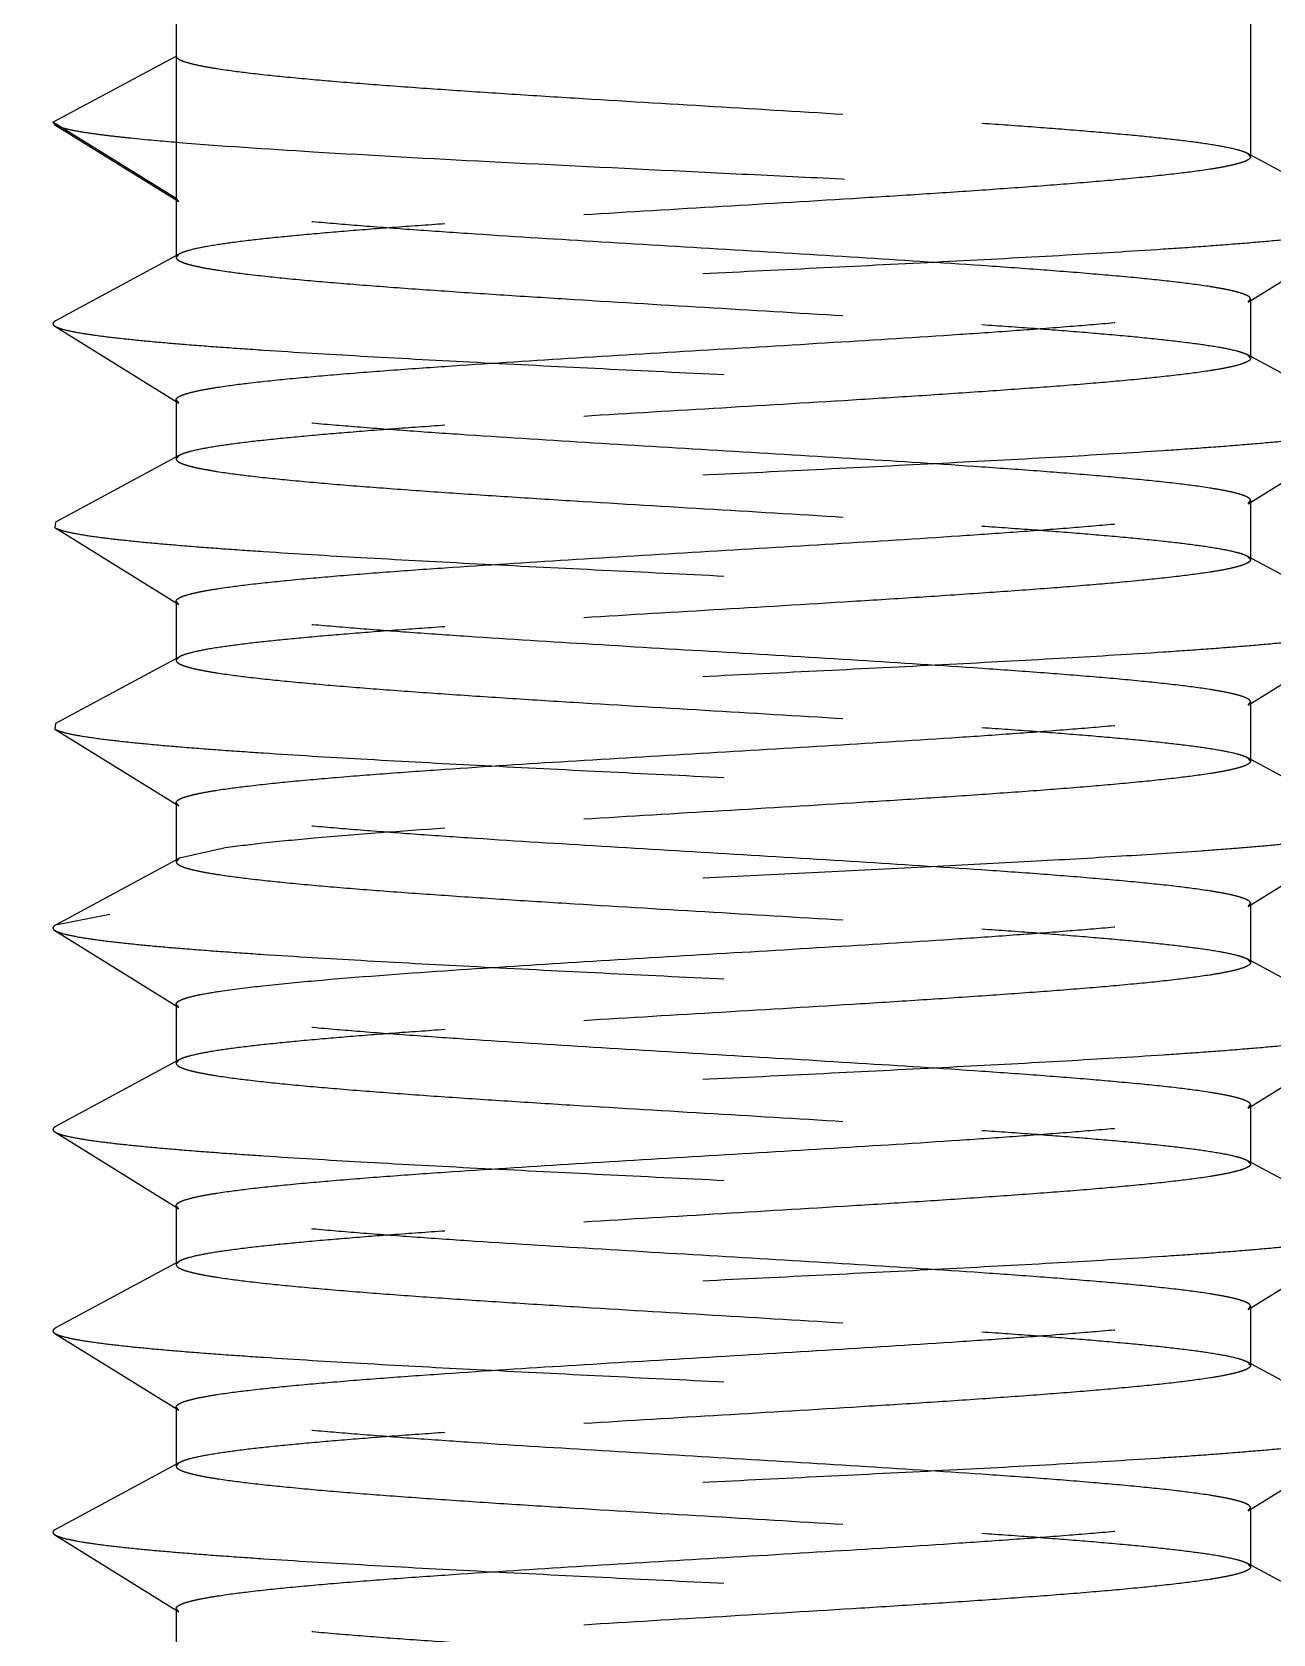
# Model space of a CAD drawing. Header units: inches. Extents: x 504 to 965, y -420 to -94.
# Drawn here: x 868.584 to 870.432, y -336.648 to -334.263 of the extents above; entities that cross this region are included whole.
import ezdxf

# ---------------------------------------------------------------- set-up
doc = ezdxf.new("R2010")
doc.units = ezdxf.units.IN
doc.header["$LTSCALE"] = 10
doc.header["$MEASUREMENT"] = 0
doc.linetypes.add('CENTER', pattern=[0.6, 0.375, -0.075, 0.075, -0.075])
doc.linetypes.add('HIDDEN', pattern=[0.2, 0.1, -0.1])
doc.layers.get('0').update_dxf_attribs({"linetype": 'CONTINUOUS'})
doc.layers.add('DEFAULT_2', color=8, linetype='HIDDEN')

msp = doc.modelspace()

# ---------------------------------------------------------------- linework, layer by layer
at = {"linetype": 'CENTER'}
msp.add_arc((736.7034, -1690.9897), 1356.7628, 83.2637115, 96.7362885, dxfattribs=at)
at = {"layer": 'DEFAULT_2', "color": 8, "linetype": 'HIDDEN'}
for p, q in [((868.7983, -334.2269), (868.7983, -334.5983)), ((870.3983, -334.2269), (870.3983, -334.4483)), ((868.6148, -334.3969), (868.7983, -334.2983)), ((868.7983, -334.5105), (868.6148, -334.3969)), ((868.6148, -334.3969), (868.6178, -334.4007)), ((868.6178, -334.4007), (868.802, -334.5151)), ((870.5778, -334.5426), (870.3934, -334.443)), ((870.3934, -334.443), (870.3983, -334.4483)), ((868.802, -334.5151), (868.7983, -334.5105)), ((870.3946, -334.6651), (870.5788, -334.5507)), ((868.8032, -334.593), (868.6187, -334.6926)), ((868.8032, -334.593), (868.7983, -334.5983)), ((870.3946, -334.6651), (870.3983, -334.6605)), ((870.3983, -334.6605), (870.3983, -334.7483)), ((868.6178, -334.7007), (868.802, -334.8151)), ((870.5778, -334.8426), (870.3934, -334.743)), ((870.3934, -334.743), (870.3983, -334.7483)), ((868.802, -334.8151), (868.7983, -334.8105)), ((868.7983, -334.8105), (868.7983, -334.8983)), ((870.3946, -334.9651), (870.5788, -334.8507)), ((868.8032, -334.893), (868.6187, -334.9926)), ((868.8032, -334.893), (868.7983, -334.8983)), ((870.3946, -334.9651), (870.3983, -334.9605)), ((870.3983, -334.9605), (870.3983, -335.0483)), ((868.6187, -334.9926), (868.6178, -335.0007)), ((868.6178, -335.0007), (868.802, -335.1151)), ((870.5778, -335.1426), (870.3934, -335.043)), ((870.3934, -335.043), (870.3983, -335.0483)), ((868.802, -335.1151), (868.7983, -335.1105)), ((868.7983, -335.1105), (868.7983, -335.1983)), ((870.3946, -335.2651), (870.5788, -335.1507)), ((868.8032, -335.193), (868.6187, -335.2926)), ((868.8032, -335.193), (868.7983, -335.1983)), ((870.3946, -335.2651), (870.3983, -335.2605)), ((870.3983, -335.2605), (870.3983, -335.3483)), ((868.6187, -335.2926), (868.6178, -335.3007)), ((868.6178, -335.3007), (868.802, -335.4151)), ((870.5778, -335.4426), (870.3934, -335.343)), ((870.3934, -335.343), (870.3983, -335.3483)), ((868.802, -335.4151), (868.7983, -335.4105)), ((868.7983, -335.4105), (868.7983, -335.4983)), ((870.3946, -335.5651), (870.5788, -335.4507)), ((868.8032, -335.493), (868.6187, -335.5926)), ((868.8032, -335.493), (868.7983, -335.4983)), ((868.8674, -335.4783), (868.8032, -335.493)), ((870.3946, -335.5651), (870.3983, -335.5605)), ((870.3983, -335.5605), (870.3983, -335.6483)), ((868.6997, -335.577), (868.6187, -335.5926)), ((868.6178, -335.6007), (868.802, -335.7151)), ((870.5778, -335.7426), (870.3934, -335.643)), ((870.3934, -335.643), (870.3983, -335.6483)), ((868.802, -335.7151), (868.7983, -335.7105)), ((868.7983, -335.7105), (868.7983, -335.7983)), ((870.3946, -335.8651), (870.5788, -335.7507)), ((868.8032, -335.793), (868.6187, -335.8926)), ((868.8032, -335.793), (868.7983, -335.7983)), ((870.3946, -335.8651), (870.3983, -335.8605)), ((870.3983, -335.8605), (870.3983, -335.9483)), ((868.6178, -335.9007), (868.802, -336.0151)), ((870.5778, -336.0426), (870.3934, -335.943)), ((870.3934, -335.943), (870.3983, -335.9483)), ((868.802, -336.0151), (868.7983, -336.0105)), ((868.7983, -336.0105), (868.7983, -336.0983)), ((870.3946, -336.1651), (870.5788, -336.0507)), ((868.8032, -336.093), (868.6187, -336.1926)), ((868.8032, -336.093), (868.7983, -336.0983)), ((870.3946, -336.1651), (870.3983, -336.1605)), ((870.3983, -336.1605), (870.3983, -336.2483)), ((868.6178, -336.2007), (868.802, -336.3151)), ((870.5778, -336.3426), (870.3934, -336.243)), ((870.3934, -336.243), (870.3983, -336.2483)), ((868.802, -336.3151), (868.7983, -336.3105)), ((868.7983, -336.3105), (868.7983, -336.3983)), ((870.3946, -336.4651), (870.5788, -336.3507)), ((868.8032, -336.393), (868.6187, -336.4926)), ((868.8032, -336.393), (868.7983, -336.3983)), ((870.3946, -336.4651), (870.3983, -336.4605)), ((870.3983, -336.4605), (870.3983, -336.5483)), ((868.6178, -336.5007), (868.802, -336.6151)), ((870.5778, -336.6426), (870.3934, -336.543)), ((870.3934, -336.543), (870.3983, -336.5483)), ((868.7983, -336.6105), (868.7983, -336.6983)), ((868.802, -336.6151), (868.7983, -336.6105))]:
    msp.add_line(p, q, dxfattribs=at)
for points, knots in [([(868.7983, -334.2983), (868.7983, -334.2995), (868.7997, -334.3014), (868.8023, -334.3031), (868.8068, -334.3054), (868.8147, -334.3081), (868.8266, -334.3111), (868.8418, -334.3142), (868.8684, -334.3186), (868.9094, -334.324), (868.9672, -334.3301), (869.0358, -334.3362), (869.114, -334.3423), (869.2006, -334.3485), (869.2939, -334.3547), (869.4272, -334.3631), (869.5983, -334.3733), (869.8007, -334.3854), (869.934, -334.3939), (869.9983, -334.3983)], [0, 0, 0, 0, 0.002951, 0.005145, 0.007941, 0.015462, 0.025645, 0.038495, 0.053985, 0.092669, 0.1411, 0.19848, 0.263849, 0.336102, 0.414008, 0.496243, 0.668052, 0.839852, 1, 1, 1, 1]), ([(869.9983, -334.3983), (870.0244, -334.4001), (870.0743, -334.4036), (870.1456, -334.4092), (870.2095, -334.4147), (870.265, -334.4202), (870.3113, -334.4256), (870.3479, -334.431), (870.3721, -334.4357), (870.3861, -334.4398), (870.3913, -334.4419), (870.3934, -334.443)], [0, 0, 0, 0, 0.196693, 0.37717, 0.538715, 0.679239, 0.796913, 0.890175, 0.957973, 0.982173, 1, 1, 1, 1]), ([(868.6178, -334.4007), (868.6201, -334.4021), (868.6264, -334.4045), (868.6383, -334.4076), (868.6544, -334.4107), (868.6747, -334.4138), (868.6992, -334.417), (868.7399, -334.4215), (868.7724, -334.4244), (868.7953, -334.4263)], [0, 0, 0, 0, 0.04471, 0.112491, 0.203751, 0.318314, 0.455838, 0.615766, 1, 1, 1, 1]), ([(868.7953, -334.4263), (868.8643, -334.4321), (869.0207, -334.4424), (869.2747, -334.4562), (869.5095, -334.4676), (869.706, -334.4772), (869.8518, -334.4843), (869.9918, -334.4915), (870.1227, -334.4987), (870.2415, -334.5058), (870.3454, -334.5129), (870.4215, -334.5191), (870.4732, -334.5242), (870.5046, -334.5278), (870.5306, -334.5313), (870.5514, -334.5348), (870.5666, -334.5383), (870.5748, -334.541), (870.5778, -334.5426)], [0, 0, 0, 0, 0.116215, 0.263038, 0.427014, 0.510758, 0.5931, 0.672139, 0.746052, 0.813137, 0.871851, 0.920849, 0.941346, 0.959022, 0.973777, 0.985542, 0.994277, 1, 1, 1, 1]), ([(870.3983, -334.4483), (870.3983, -334.4495), (870.3969, -334.4514), (870.3943, -334.4531), (870.3898, -334.4554), (870.382, -334.4581), (870.3701, -334.4611), (870.3549, -334.4642), (870.3283, -334.4686), (870.2873, -334.4739), (870.2295, -334.48), (870.1609, -334.4862), (870.0826, -334.4923), (869.9961, -334.4985), (869.9028, -334.5047), (869.7694, -334.5131), (869.5984, -334.5233), (869.3959, -334.5354), (869.2626, -334.5439), (869.1983, -334.5483)], [0, 0, 0, 0, 0.002946, 0.005136, 0.007926, 0.015442, 0.025615, 0.038456, 0.053942, 0.09261, 0.141033, 0.198411, 0.263781, 0.33604, 0.413953, 0.496193, 0.668011, 0.839832, 1, 1, 1, 1]), ([(869.9983, -334.6105), (869.9371, -334.6063), (869.8102, -334.5981), (869.6171, -334.5866), (869.4229, -334.575), (869.2659, -334.5652), (869.1487, -334.5571), (869.0704, -334.5512), (869.0003, -334.5453), (868.9395, -334.5395), (868.889, -334.5336), (868.8537, -334.5286), (868.8312, -334.5243), (868.8187, -334.5214), (868.8092, -334.5185), (868.804, -334.5163), (868.802, -334.5151)], [0, 0, 0, 0, 0.153215, 0.317568, 0.482925, 0.639047, 0.710595, 0.776296, 0.835139, 0.886221, 0.928765, 0.962148, 0.975256, 0.985931, 0.994162, 1, 1, 1, 1]), ([(870.5788, -334.5507), (870.5774, -334.5516), (870.5736, -334.5532), (870.5633, -334.5565), (870.5451, -334.5602), (870.5172, -334.5645), (870.4814, -334.5688), (870.438, -334.5732), (870.3874, -334.5776), (870.33, -334.582), (870.2413, -334.5881), (870.1175, -334.5956), (869.9567, -334.6042), (869.7835, -334.6129), (869.604, -334.6217), (869.4243, -334.6304), (869.2505, -334.6391), (869.0888, -334.6478), (868.964, -334.6553), (868.8744, -334.6614), (868.8161, -334.6658), (868.7646, -334.6701), (868.7202, -334.6745), (868.6835, -334.6788), (868.6546, -334.6831), (868.6355, -334.6869), (868.6245, -334.6901), (868.6204, -334.6918), (868.6188, -334.6926)], [0, 0, 0, 0, 0.002611, 0.006215, 0.016495, 0.030864, 0.049236, 0.071467, 0.097374, 0.12674, 0.159315, 0.232952, 0.315766, 0.404918, 0.497344, 0.589872, 0.679323, 0.762625, 0.836921, 0.869882, 0.899668, 0.926026, 0.948731, 0.9676, 0.982482, 0.993281, 0.997144, 1, 1, 1, 1]), ([(869.1983, -334.5483), (869.1722, -334.5501), (869.1223, -334.5536), (869.051, -334.5592), (868.9871, -334.5647), (868.9317, -334.5702), (868.8853, -334.5756), (868.8487, -334.581), (868.8245, -334.5857), (868.8105, -334.5898), (868.8053, -334.5919), (868.8032, -334.593)], [0, 0, 0, 0, 0.196709, 0.377163, 0.538697, 0.679227, 0.796903, 0.890174, 0.957969, 0.982175, 1, 1, 1, 1]), ([(868.7983, -334.5983), (868.7983, -334.5995), (868.7997, -334.6014), (868.8023, -334.6031), (868.8068, -334.6054), (868.8147, -334.6081), (868.8266, -334.6111), (868.8418, -334.6142), (868.8684, -334.6186), (868.9094, -334.624), (868.9672, -334.6301), (869.0358, -334.6362), (869.1141, -334.6423), (869.2006, -334.6485), (869.2939, -334.6547), (869.4272, -334.6631), (869.5983, -334.6733), (869.8007, -334.6854), (869.934, -334.6939), (869.9983, -334.6983)], [0, 0, 0, 0, 0.002951, 0.005147, 0.007944, 0.015466, 0.025647, 0.038499, 0.05399, 0.092674, 0.141104, 0.198485, 0.263857, 0.336107, 0.414011, 0.496244, 0.668052, 0.839855, 1, 1, 1, 1]), ([(870.3983, -334.6605), (870.3983, -334.6593), (870.3969, -334.6574), (870.3943, -334.6556), (870.3897, -334.6533), (870.3819, -334.6507), (870.37, -334.6476), (870.3548, -334.6446), (870.3282, -334.6401), (870.2872, -334.6348), (870.2294, -334.6287), (870.1608, -334.6226), (870.0825, -334.6164), (870.0273, -334.6125), (869.9983, -334.6105)], [0, 0, 0, 0, 0.008786, 0.015321, 0.023648, 0.046042, 0.076335, 0.114577, 0.160673, 0.27577, 0.419851, 0.590553, 0.785114, 1, 1, 1, 1]), ([(869.1983, -334.7605), (869.2595, -334.7563), (869.3864, -334.7481), (869.5795, -334.7366), (869.7737, -334.725), (869.9308, -334.7152), (870.048, -334.7071), (870.1263, -334.7012), (870.1963, -334.6953), (870.2571, -334.6895), (870.3076, -334.6836), (870.3429, -334.6786), (870.3654, -334.6743), (870.3779, -334.6714), (870.3874, -334.6685), (870.3926, -334.6663), (870.3946, -334.6651)], [0, 0, 0, 0, 0.153219, 0.317585, 0.482945, 0.639064, 0.710611, 0.776315, 0.83516, 0.886237, 0.928778, 0.962155, 0.975262, 0.985932, 0.994163, 1, 1, 1, 1]), ([(868.6188, -334.6926), (868.6177, -334.6932), (868.6161, -334.6942), (868.6147, -334.6962), (868.6148, -334.6977), (868.6157, -334.6993), (868.6169, -334.7001), (868.6178, -334.7007)], [0, 0, 0, 0, 0.316081, 0.524228, 0.615626, 0.718557, 1, 1, 1, 1]), ([(868.6178, -334.7007), (868.6192, -334.7016), (868.623, -334.7032), (868.6333, -334.7065), (868.6515, -334.7102), (868.6794, -334.7145), (868.7152, -334.7188), (868.7586, -334.7232), (868.8092, -334.7276), (868.8666, -334.732), (868.9553, -334.7381), (869.0791, -334.7456), (869.2399, -334.7542), (869.4131, -334.7629), (869.5926, -334.7717), (869.7723, -334.7804), (869.9461, -334.7891), (870.1078, -334.7978), (870.2326, -334.8053), (870.3222, -334.8114), (870.3805, -334.8158), (870.432, -334.8201), (870.4764, -334.8245), (870.5131, -334.8288), (870.542, -334.8331), (870.5611, -334.8369), (870.5721, -334.8401), (870.5762, -334.8418), (870.5778, -334.8426)], [0, 0, 0, 0, 0.002611, 0.006216, 0.016495, 0.030865, 0.049236, 0.071467, 0.097374, 0.12674, 0.159315, 0.232952, 0.315766, 0.404918, 0.497344, 0.589872, 0.679323, 0.762625, 0.836921, 0.869882, 0.899668, 0.926025, 0.948731, 0.9676, 0.982482, 0.99328, 0.997143, 1, 1, 1, 1]), ([(869.9983, -334.6983), (870.0244, -334.7001), (870.0743, -334.7036), (870.1456, -334.7092), (870.2095, -334.7147), (870.265, -334.7202), (870.3113, -334.7256), (870.3479, -334.731), (870.3721, -334.7357), (870.3861, -334.7398), (870.3913, -334.7419), (870.3934, -334.743)], [0, 0, 0, 0, 0.196688, 0.377164, 0.538712, 0.679237, 0.796915, 0.890178, 0.957977, 0.982175, 1, 1, 1, 1]), ([(870.3983, -334.7483), (870.3983, -334.7495), (870.3969, -334.7514), (870.3943, -334.7531), (870.3898, -334.7554), (870.382, -334.7581), (870.3701, -334.7611), (870.3549, -334.7642), (870.3283, -334.7686), (870.2873, -334.7739), (870.2295, -334.78), (870.1609, -334.7862), (870.0826, -334.7923), (869.9961, -334.7985), (869.9028, -334.8047), (869.7694, -334.8131), (869.5983, -334.8233), (869.3959, -334.8354), (869.2626, -334.8439), (869.1983, -334.8483)], [0, 0, 0, 0, 0.002947, 0.005136, 0.007927, 0.015443, 0.025617, 0.038458, 0.053945, 0.092616, 0.141039, 0.198415, 0.263784, 0.336042, 0.413954, 0.496196, 0.668015, 0.839831, 1, 1, 1, 1]), ([(868.7983, -334.8105), (868.7983, -334.8093), (868.7997, -334.8074), (868.8023, -334.8056), (868.8069, -334.8033), (868.8147, -334.8007), (868.8266, -334.7976), (868.8418, -334.7946), (868.8684, -334.7901), (868.9094, -334.7848), (868.9672, -334.7787), (869.0359, -334.7726), (869.1141, -334.7664), (869.1693, -334.7625), (869.1983, -334.7605)], [0, 0, 0, 0, 0.008793, 0.015335, 0.023667, 0.046068, 0.076369, 0.114618, 0.160717, 0.275825, 0.419907, 0.590602, 0.785144, 1, 1, 1, 1]), ([(869.9983, -334.9105), (869.9371, -334.9063), (869.8102, -334.8981), (869.6171, -334.8866), (869.4229, -334.875), (869.2659, -334.8652), (869.1487, -334.8571), (869.0704, -334.8512), (869.0003, -334.8453), (868.9395, -334.8395), (868.889, -334.8336), (868.8537, -334.8286), (868.8312, -334.8243), (868.8187, -334.8214), (868.8092, -334.8185), (868.804, -334.8163), (868.802, -334.8151)], [0, 0, 0, 0, 0.153219, 0.317574, 0.482931, 0.639056, 0.710605, 0.776306, 0.83515, 0.886228, 0.928771, 0.962153, 0.97526, 0.985931, 0.994163, 1, 1, 1, 1]), ([(870.5788, -334.8507), (870.5774, -334.8516), (870.5736, -334.8532), (870.5633, -334.8565), (870.5451, -334.8602), (870.5172, -334.8645), (870.4814, -334.8688), (870.438, -334.8732), (870.3874, -334.8776), (870.33, -334.882), (870.2413, -334.8881), (870.1175, -334.8956), (869.9567, -334.9042), (869.7835, -334.9129), (869.604, -334.9217), (869.4243, -334.9304), (869.2505, -334.9391), (869.0888, -334.9478), (868.964, -334.9553), (868.8744, -334.9614), (868.8161, -334.9658), (868.7646, -334.9701), (868.7202, -334.9745), (868.6835, -334.9788), (868.6546, -334.9831), (868.6355, -334.9869), (868.6245, -334.9901), (868.6204, -334.9918), (868.6187, -334.9926)], [0, 0, 0, 0, 0.002611, 0.006217, 0.016495, 0.030866, 0.049236, 0.071468, 0.097374, 0.126741, 0.159315, 0.232952, 0.315766, 0.404918, 0.497344, 0.589872, 0.679323, 0.762625, 0.836921, 0.869881, 0.899668, 0.926024, 0.948731, 0.967599, 0.982482, 0.993279, 0.997143, 1, 1, 1, 1]), ([(869.1983, -334.8483), (869.1722, -334.8501), (869.1223, -334.8536), (869.051, -334.8592), (868.9871, -334.8647), (868.9316, -334.8702), (868.8853, -334.8756), (868.8487, -334.881), (868.8245, -334.8857), (868.8105, -334.8898), (868.8053, -334.8919), (868.8032, -334.893)], [0, 0, 0, 0, 0.196694, 0.377169, 0.538708, 0.679229, 0.796904, 0.89017, 0.957973, 0.982173, 1, 1, 1, 1]), ([(868.7983, -334.8983), (868.7983, -334.8995), (868.7997, -334.9014), (868.8023, -334.9031), (868.8068, -334.9054), (868.8147, -334.9081), (868.8266, -334.9111), (868.8418, -334.9142), (868.8684, -334.9186), (868.9093, -334.924), (868.9672, -334.9301), (869.0358, -334.9362), (869.114, -334.9423), (869.2006, -334.9485), (869.2939, -334.9547), (869.4272, -334.9631), (869.5983, -334.9733), (869.8007, -334.9854), (869.934, -334.9939), (869.9983, -334.9983)], [0, 0, 0, 0, 0.002951, 0.005144, 0.007939, 0.015463, 0.025642, 0.03849, 0.053982, 0.092659, 0.141089, 0.19847, 0.263839, 0.336093, 0.413997, 0.496228, 0.668038, 0.839847, 1, 1, 1, 1]), ([(870.3983, -334.9605), (870.3983, -334.9593), (870.3969, -334.9574), (870.3943, -334.9556), (870.3898, -334.9533), (870.3819, -334.9507), (870.37, -334.9476), (870.3548, -334.9446), (870.3282, -334.9401), (870.2872, -334.9348), (870.2294, -334.9287), (870.1608, -334.9226), (870.0825, -334.9164), (870.0273, -334.9125), (869.9983, -334.9105)], [0, 0, 0, 0, 0.008781, 0.015312, 0.023635, 0.04602, 0.076306, 0.114544, 0.160637, 0.275732, 0.419816, 0.590523, 0.785097, 1, 1, 1, 1]), ([(869.1983, -335.0605), (869.2595, -335.0563), (869.3864, -335.0481), (869.5795, -335.0366), (869.7737, -335.025), (869.9308, -335.0152), (870.048, -335.0071), (870.1263, -335.0012), (870.1963, -334.9953), (870.2571, -334.9895), (870.3076, -334.9836), (870.3429, -334.9786), (870.3654, -334.9743), (870.3779, -334.9714), (870.3874, -334.9685), (870.3926, -334.9663), (870.3946, -334.9651)], [0, 0, 0, 0, 0.153218, 0.317584, 0.482947, 0.639065, 0.710611, 0.776314, 0.835159, 0.886236, 0.928778, 0.962156, 0.975263, 0.985933, 0.994163, 1, 1, 1, 1]), ([(868.6178, -335.0007), (868.6192, -335.0016), (868.623, -335.0032), (868.6333, -335.0065), (868.6515, -335.0102), (868.6794, -335.0145), (868.7152, -335.0188), (868.7586, -335.0232), (868.8092, -335.0276), (868.8666, -335.032), (868.9553, -335.0381), (869.0791, -335.0456), (869.2399, -335.0542), (869.4131, -335.0629), (869.5926, -335.0717), (869.7723, -335.0804), (869.9461, -335.0891), (870.1078, -335.0978), (870.2326, -335.1053), (870.3222, -335.1114), (870.3805, -335.1158), (870.432, -335.1201), (870.4764, -335.1245), (870.5131, -335.1288), (870.542, -335.1331), (870.5611, -335.1369), (870.5721, -335.1401), (870.5762, -335.1418), (870.5778, -335.1426)], [0, 0, 0, 0, 0.002611, 0.006217, 0.016495, 0.030866, 0.049236, 0.071468, 0.097374, 0.126741, 0.159315, 0.232952, 0.315766, 0.404918, 0.497344, 0.589872, 0.679323, 0.762625, 0.836921, 0.869881, 0.899668, 0.926024, 0.948731, 0.967598, 0.982482, 0.993279, 0.997142, 1, 1, 1, 1]), ([(869.9983, -334.9983), (870.0244, -335.0001), (870.0743, -335.0036), (870.1456, -335.0092), (870.2095, -335.0147), (870.265, -335.0202), (870.3113, -335.0256), (870.3479, -335.031), (870.3721, -335.0357), (870.3861, -335.0398), (870.3913, -335.0419), (870.3934, -335.043)], [0, 0, 0, 0, 0.196687, 0.377166, 0.538714, 0.67924, 0.796917, 0.890181, 0.95798, 0.982176, 1, 1, 1, 1]), ([(868.7983, -335.1105), (868.7983, -335.1093), (868.7997, -335.1074), (868.8023, -335.1056), (868.8069, -335.1033), (868.8147, -335.1006), (868.8266, -335.0976), (868.8418, -335.0946), (868.8685, -335.0901), (868.9094, -335.0848), (868.9672, -335.0787), (869.0359, -335.0726), (869.1141, -335.0664), (869.1693, -335.0625), (869.1983, -335.0605)], [0, 0, 0, 0, 0.008795, 0.015339, 0.023673, 0.046078, 0.076382, 0.114633, 0.160732, 0.27584, 0.41992, 0.590611, 0.785151, 1, 1, 1, 1]), ([(870.3983, -335.0483), (870.3983, -335.0495), (870.3969, -335.0514), (870.3943, -335.0531), (870.3898, -335.0554), (870.382, -335.0581), (870.3701, -335.0611), (870.3549, -335.0642), (870.3283, -335.0686), (870.2873, -335.0739), (870.2295, -335.08), (870.1609, -335.0862), (870.0827, -335.0923), (869.9961, -335.0985), (869.9028, -335.1047), (869.7695, -335.1131), (869.5984, -335.1233), (869.396, -335.1354), (869.2626, -335.1439), (869.1983, -335.1483)], [0, 0, 0, 0, 0.002946, 0.005135, 0.007925, 0.01544, 0.025613, 0.038453, 0.053939, 0.092609, 0.141032, 0.198407, 0.263774, 0.33603, 0.413943, 0.496185, 0.668011, 0.839829, 1, 1, 1, 1]), ([(869.9983, -335.2105), (869.9371, -335.2063), (869.8102, -335.1981), (869.6171, -335.1866), (869.4229, -335.175), (869.2659, -335.1652), (869.1487, -335.1571), (869.0704, -335.1512), (869.0003, -335.1453), (868.9395, -335.1395), (868.889, -335.1336), (868.8537, -335.1286), (868.8312, -335.1243), (868.8187, -335.1214), (868.8092, -335.1185), (868.804, -335.1163), (868.802, -335.1151)], [0, 0, 0, 0, 0.153219, 0.317575, 0.482929, 0.639053, 0.710603, 0.776306, 0.83515, 0.886228, 0.92877, 0.962153, 0.97526, 0.985931, 0.994164, 1, 1, 1, 1]), ([(870.5788, -335.1507), (870.5774, -335.1516), (870.5736, -335.1532), (870.5633, -335.1565), (870.5451, -335.1602), (870.5172, -335.1645), (870.4814, -335.1688), (870.438, -335.1732), (870.3874, -335.1776), (870.33, -335.182), (870.2413, -335.1881), (870.1175, -335.1956), (869.9567, -335.2042), (869.7835, -335.2129), (869.604, -335.2217), (869.4243, -335.2304), (869.2505, -335.2391), (869.0888, -335.2478), (868.964, -335.2553), (868.8744, -335.2614), (868.8161, -335.2658), (868.7646, -335.2701), (868.7202, -335.2745), (868.6835, -335.2788), (868.6546, -335.2831), (868.6355, -335.2869), (868.6245, -335.2901), (868.6204, -335.2918), (868.6187, -335.2926)], [0, 0, 0, 0, 0.002611, 0.006217, 0.016495, 0.030866, 0.049236, 0.071468, 0.097374, 0.126741, 0.159315, 0.232952, 0.315766, 0.404918, 0.497344, 0.589872, 0.679323, 0.762625, 0.836921, 0.869881, 0.899668, 0.926024, 0.948731, 0.967598, 0.982482, 0.993279, 0.997142, 1, 1, 1, 1]), ([(869.1983, -335.1483), (869.1722, -335.1501), (869.1223, -335.1536), (869.051, -335.1592), (868.9871, -335.1647), (868.9316, -335.1702), (868.8853, -335.1756), (868.8487, -335.181), (868.8245, -335.1857), (868.8105, -335.1898), (868.8053, -335.1919), (868.8032, -335.193)], [0, 0, 0, 0, 0.196695, 0.377171, 0.538714, 0.679235, 0.796907, 0.890171, 0.957972, 0.982173, 1, 1, 1, 1]), ([(868.7983, -335.1983), (868.7983, -335.1995), (868.7997, -335.2014), (868.8023, -335.2031), (868.8068, -335.2054), (868.8146, -335.2081), (868.8266, -335.2111), (868.8418, -335.2142), (868.8684, -335.2186), (868.9093, -335.2239), (868.9671, -335.23), (869.0358, -335.2362), (869.114, -335.2423), (869.2005, -335.2485), (869.2938, -335.2547), (869.4272, -335.2631), (869.5983, -335.2733), (869.8007, -335.2854), (869.934, -335.2939), (869.9983, -335.2983)], [0, 0, 0, 0, 0.002949, 0.00514, 0.007933, 0.015453, 0.025628, 0.038472, 0.05396, 0.092632, 0.141056, 0.198435, 0.263805, 0.336061, 0.41397, 0.496206, 0.668022, 0.839839, 1, 1, 1, 1]), ([(870.3983, -335.2605), (870.3983, -335.2593), (870.3969, -335.2574), (870.3943, -335.2556), (870.3898, -335.2533), (870.3819, -335.2507), (870.37, -335.2476), (870.3548, -335.2446), (870.3282, -335.2401), (870.2873, -335.2348), (870.2294, -335.2287), (870.1608, -335.2226), (870.0826, -335.2164), (870.0273, -335.2125), (869.9983, -335.2105)], [0, 0, 0, 0, 0.008779, 0.015303, 0.023617, 0.045999, 0.076283, 0.11451, 0.160603, 0.275693, 0.419792, 0.590503, 0.785066, 1, 1, 1, 1]), ([(869.1983, -335.3605), (869.2595, -335.3563), (869.3864, -335.3481), (869.5795, -335.3366), (869.7737, -335.325), (869.9308, -335.3152), (870.0479, -335.3071), (870.1262, -335.3012), (870.1963, -335.2953), (870.2571, -335.2895), (870.3076, -335.2836), (870.3429, -335.2786), (870.3654, -335.2743), (870.3779, -335.2714), (870.3874, -335.2685), (870.3926, -335.2663), (870.3946, -335.2651)], [0, 0, 0, 0, 0.153216, 0.31758, 0.482942, 0.639062, 0.710609, 0.776311, 0.835154, 0.886236, 0.928777, 0.962154, 0.975263, 0.985935, 0.994162, 1, 1, 1, 1]), ([(868.6178, -335.3007), (868.6192, -335.3016), (868.623, -335.3032), (868.6333, -335.3065), (868.6515, -335.3102), (868.6794, -335.3145), (868.7152, -335.3188), (868.7586, -335.3232), (868.8092, -335.3276), (868.8666, -335.332), (868.9553, -335.3381), (869.0791, -335.3456), (869.2399, -335.3542), (869.4131, -335.3629), (869.5926, -335.3717), (869.7723, -335.3804), (869.9461, -335.3891), (870.1078, -335.3978), (870.2326, -335.4053), (870.3222, -335.4114), (870.3805, -335.4158), (870.432, -335.4201), (870.4764, -335.4245), (870.5131, -335.4288), (870.542, -335.4331), (870.5611, -335.4369), (870.5721, -335.4401), (870.5762, -335.4418), (870.5778, -335.4426)], [0, 0, 0, 0, 0.00261, 0.006217, 0.016495, 0.030865, 0.049236, 0.071468, 0.097374, 0.126741, 0.159315, 0.232952, 0.315766, 0.404918, 0.497344, 0.589872, 0.679323, 0.762625, 0.836921, 0.869881, 0.899668, 0.926024, 0.948731, 0.967599, 0.982482, 0.993279, 0.997142, 1, 1, 1, 1]), ([(869.9983, -335.2983), (870.0244, -335.3001), (870.0743, -335.3036), (870.1456, -335.3092), (870.2095, -335.3147), (870.265, -335.3202), (870.3113, -335.3256), (870.3479, -335.331), (870.3721, -335.3357), (870.3861, -335.3398), (870.3913, -335.3419), (870.3934, -335.343)], [0, 0, 0, 0, 0.196706, 0.377159, 0.538698, 0.67923, 0.796907, 0.890176, 0.957971, 0.982175, 1, 1, 1, 1]), ([(870.3983, -335.3483), (870.3983, -335.3495), (870.3969, -335.3514), (870.3943, -335.3531), (870.3898, -335.3554), (870.382, -335.3581), (870.37, -335.3611), (870.3548, -335.3642), (870.3282, -335.3686), (870.2873, -335.3739), (870.2295, -335.38), (870.1608, -335.3862), (870.0826, -335.3923), (869.9961, -335.3985), (869.9028, -335.4047), (869.7694, -335.4131), (869.5983, -335.4233), (869.3959, -335.4354), (869.2626, -335.4439), (869.1983, -335.4483)], [0, 0, 0, 0, 0.002948, 0.005141, 0.007935, 0.015452, 0.025627, 0.038475, 0.053962, 0.092639, 0.141064, 0.198443, 0.263812, 0.336063, 0.413972, 0.496211, 0.66803, 0.839842, 1, 1, 1, 1]), ([(868.7983, -335.4105), (868.7983, -335.4093), (868.7997, -335.4074), (868.8023, -335.4056), (868.8069, -335.4033), (868.8147, -335.4007), (868.8266, -335.3976), (868.8418, -335.3946), (868.8684, -335.3901), (868.9094, -335.3848), (868.9672, -335.3787), (869.0359, -335.3726), (869.1141, -335.3664), (869.1693, -335.3625), (869.1983, -335.3605)], [0, 0, 0, 0, 0.008794, 0.015336, 0.023669, 0.046072, 0.076374, 0.114624, 0.160722, 0.275827, 0.419908, 0.590601, 0.785144, 1, 1, 1, 1]), ([(869.9983, -335.5105), (869.9371, -335.5063), (869.8102, -335.4981), (869.6171, -335.4866), (869.4229, -335.475), (869.2659, -335.4652), (869.1487, -335.4571), (869.0704, -335.4512), (869.0003, -335.4453), (868.9395, -335.4395), (868.889, -335.4336), (868.8537, -335.4286), (868.8312, -335.4243), (868.8187, -335.4214), (868.8092, -335.4185), (868.804, -335.4163), (868.802, -335.4151)], [0, 0, 0, 0, 0.153218, 0.317576, 0.482929, 0.639051, 0.710601, 0.776305, 0.835151, 0.886229, 0.928771, 0.962152, 0.97526, 0.985931, 0.994163, 1, 1, 1, 1]), ([(869.1983, -335.4483), (869.1334, -335.4528), (869.043, -335.4594), (868.9327, -335.4699), (868.8873, -335.4754), (868.8674, -335.4783)], [0, 0, 0, 0, 0.587233, 0.818339, 1, 1, 1, 1]), ([(870.5788, -335.4507), (870.5776, -335.4515), (870.5744, -335.4529), (870.5657, -335.4558), (870.5507, -335.4592), (870.5279, -335.463), (870.4987, -335.4668), (870.4635, -335.4707), (870.4223, -335.4746), (870.3754, -335.4785), (870.3028, -335.484), (870.2005, -335.4906), (870.0662, -335.4984), (869.9192, -335.5061), (869.7634, -335.5139), (869.6031, -335.5217), (869.4427, -335.5295), (869.2865, -335.5373), (869.1388, -335.545), (869.0036, -335.5528), (868.8847, -335.5605), (868.7851, -335.5681), (868.7257, -335.5739), (868.6997, -335.577)], [0, 0, 0, 0, 0.002373, 0.005566, 0.014479, 0.026777, 0.042414, 0.061292, 0.083297, 0.108279, 0.136075, 0.199334, 0.271367, 0.350218, 0.433747, 0.519682, 0.605686, 0.689422, 0.768611, 0.841106, 0.904935, 0.958381, 1, 1, 1, 1]), ([(868.7983, -335.4983), (868.7983, -335.4995), (868.7997, -335.5014), (868.8023, -335.5031), (868.8068, -335.5054), (868.8146, -335.5081), (868.8266, -335.5111), (868.8418, -335.5142), (868.8684, -335.5186), (868.9093, -335.5239), (868.9671, -335.53), (869.0358, -335.5362), (869.114, -335.5423), (869.2005, -335.5485), (869.2939, -335.5547), (869.4272, -335.5631), (869.5983, -335.5733), (869.8007, -335.5854), (869.934, -335.5939), (869.9983, -335.5983)], [0, 0, 0, 0, 0.00295, 0.005141, 0.007933, 0.015451, 0.025629, 0.038473, 0.053961, 0.092635, 0.141061, 0.198439, 0.263811, 0.336068, 0.413978, 0.496216, 0.668027, 0.83984, 1, 1, 1, 1]), ([(870.3983, -335.5605), (870.3983, -335.5593), (870.3969, -335.5574), (870.3943, -335.5556), (870.3898, -335.5533), (870.3819, -335.5507), (870.37, -335.5476), (870.3548, -335.5446), (870.3282, -335.5401), (870.2872, -335.5348), (870.2294, -335.5287), (870.1608, -335.5226), (870.0826, -335.5164), (870.0273, -335.5125), (869.9983, -335.5105)], [0, 0, 0, 0, 0.008781, 0.015307, 0.023623, 0.046009, 0.076296, 0.114525, 0.16062, 0.275713, 0.419813, 0.590521, 0.785076, 1, 1, 1, 1]), ([(869.1983, -335.6605), (869.2595, -335.6563), (869.3864, -335.6481), (869.5795, -335.6366), (869.7737, -335.625), (869.9307, -335.6152), (870.0479, -335.6071), (870.1262, -335.6012), (870.1963, -335.5953), (870.2571, -335.5895), (870.3076, -335.5836), (870.3429, -335.5786), (870.3654, -335.5743), (870.3779, -335.5714), (870.3874, -335.5685), (870.3926, -335.5663), (870.3946, -335.5651)], [0, 0, 0, 0, 0.153216, 0.317576, 0.482938, 0.639061, 0.710608, 0.776309, 0.835151, 0.886233, 0.928775, 0.962153, 0.975263, 0.985934, 0.994162, 1, 1, 1, 1]), ([(868.6187, -335.5926), (868.6177, -335.5932), (868.6161, -335.5942), (868.6147, -335.5962), (868.6148, -335.5977), (868.6157, -335.5993), (868.6169, -335.6001), (868.6178, -335.6007)], [0, 0, 0, 0, 0.316177, 0.5242, 0.615642, 0.718646, 1, 1, 1, 1]), ([(868.6178, -335.6007), (868.6192, -335.6016), (868.623, -335.6032), (868.6333, -335.6065), (868.6515, -335.6102), (868.6794, -335.6145), (868.7152, -335.6188), (868.7586, -335.6232), (868.8092, -335.6276), (868.8666, -335.632), (868.9553, -335.6381), (869.0791, -335.6456), (869.2399, -335.6542), (869.4131, -335.6629), (869.5926, -335.6717), (869.7723, -335.6804), (869.9461, -335.6891), (870.1078, -335.6978), (870.2326, -335.7053), (870.3222, -335.7114), (870.3805, -335.7158), (870.432, -335.7201), (870.4764, -335.7245), (870.5131, -335.7288), (870.542, -335.7331), (870.5611, -335.7369), (870.5721, -335.7401), (870.5762, -335.7418), (870.5778, -335.7426)], [0, 0, 0, 0, 0.002609, 0.006215, 0.016495, 0.030864, 0.049236, 0.071466, 0.097374, 0.12674, 0.159315, 0.232952, 0.315767, 0.404918, 0.497345, 0.589873, 0.679323, 0.762625, 0.836921, 0.869882, 0.899668, 0.926025, 0.948731, 0.9676, 0.982482, 0.993281, 0.997142, 1, 1, 1, 1]), ([(869.9983, -335.5983), (870.0244, -335.6001), (870.0743, -335.6036), (870.1456, -335.6092), (870.2095, -335.6147), (870.265, -335.6202), (870.3113, -335.6256), (870.3479, -335.631), (870.3721, -335.6357), (870.3861, -335.6398), (870.3913, -335.6419), (870.3934, -335.643)], [0, 0, 0, 0, 0.196709, 0.377162, 0.538697, 0.679227, 0.796903, 0.890174, 0.95797, 0.982175, 1, 1, 1, 1]), ([(868.8674, -335.6905), (868.8873, -335.6876), (868.9327, -335.6821), (869.043, -335.6716), (869.1334, -335.6649), (869.1983, -335.6605)], [0, 0, 0, 0, 0.181661, 0.412767, 1, 1, 1, 1]), ([(870.3983, -335.6483), (870.3983, -335.6495), (870.3969, -335.6514), (870.3943, -335.6531), (870.3898, -335.6554), (870.3819, -335.6581), (870.37, -335.6611), (870.3548, -335.6642), (870.3282, -335.6686), (870.2872, -335.674), (870.2294, -335.6801), (870.1608, -335.6862), (870.0826, -335.6923), (869.996, -335.6985), (869.9027, -335.7047), (869.7694, -335.7131), (869.5983, -335.7233), (869.3959, -335.7354), (869.2626, -335.7439), (869.1983, -335.7483)], [0, 0, 0, 0, 0.002951, 0.005146, 0.007942, 0.015464, 0.025643, 0.038495, 0.053986, 0.092668, 0.141097, 0.198479, 0.263849, 0.3361, 0.414004, 0.496239, 0.668049, 0.839853, 1, 1, 1, 1]), ([(868.7983, -335.7105), (868.7983, -335.7096), (868.7995, -335.7074), (868.8032, -335.7051), (868.8087, -335.7026), (868.8164, -335.7002), (868.8262, -335.6977), (868.8434, -335.6942), (868.8574, -335.692), (868.8674, -335.6905)], [0, 0, 0, 0, 0.037122, 0.093282, 0.175009, 0.284195, 0.421469, 0.586803, 1, 1, 1, 1]), ([(869.9983, -335.8105), (869.9371, -335.8063), (869.8102, -335.7981), (869.6171, -335.7866), (869.4229, -335.775), (869.2659, -335.7652), (869.1487, -335.7571), (869.0704, -335.7512), (869.0003, -335.7453), (868.9395, -335.7395), (868.889, -335.7336), (868.8537, -335.7286), (868.8312, -335.7243), (868.8187, -335.7214), (868.8092, -335.7185), (868.804, -335.7163), (868.802, -335.7151)], [0, 0, 0, 0, 0.153218, 0.317581, 0.482939, 0.63906, 0.710609, 0.776313, 0.835158, 0.886237, 0.928777, 0.962156, 0.975262, 0.985934, 0.994165, 1, 1, 1, 1]), ([(870.5788, -335.7507), (870.5774, -335.7516), (870.5736, -335.7532), (870.5633, -335.7565), (870.5451, -335.7602), (870.5172, -335.7645), (870.4814, -335.7688), (870.438, -335.7732), (870.3874, -335.7776), (870.33, -335.782), (870.2413, -335.7881), (870.1175, -335.7956), (869.9567, -335.8042), (869.7835, -335.8129), (869.604, -335.8217), (869.4243, -335.8304), (869.2505, -335.8391), (869.0888, -335.8478), (868.964, -335.8553), (868.8744, -335.8614), (868.8161, -335.8658), (868.7646, -335.8701), (868.7202, -335.8745), (868.6835, -335.8788), (868.6546, -335.8831), (868.6355, -335.8869), (868.6245, -335.8901), (868.6204, -335.8918), (868.6188, -335.8926)], [0, 0, 0, 0, 0.002609, 0.006215, 0.016495, 0.030863, 0.049236, 0.071466, 0.097374, 0.126739, 0.159315, 0.232952, 0.315766, 0.404918, 0.497344, 0.589872, 0.679323, 0.762625, 0.836921, 0.869883, 0.899668, 0.926026, 0.948731, 0.967601, 0.982482, 0.993281, 0.997143, 1, 1, 1, 1]), ([(869.1983, -335.7483), (869.1722, -335.7501), (869.1223, -335.7536), (869.051, -335.7592), (868.9871, -335.7647), (868.9316, -335.7702), (868.8853, -335.7756), (868.8487, -335.781), (868.8245, -335.7857), (868.8105, -335.7898), (868.8053, -335.7919), (868.8032, -335.793)], [0, 0, 0, 0, 0.196689, 0.377166, 0.538713, 0.679238, 0.796915, 0.890177, 0.957976, 0.982174, 1, 1, 1, 1]), ([(868.7983, -335.7983), (868.7983, -335.7995), (868.7997, -335.8014), (868.8023, -335.8031), (868.8068, -335.8054), (868.8146, -335.8081), (868.8265, -335.8111), (868.8417, -335.8142), (868.8683, -335.8186), (868.9093, -335.8239), (868.9671, -335.83), (869.0357, -335.8362), (869.114, -335.8423), (869.2005, -335.8485), (869.2938, -335.8547), (869.4272, -335.8631), (869.5983, -335.8733), (869.8007, -335.8854), (869.934, -335.8939), (869.9983, -335.8983)], [0, 0, 0, 0, 0.002947, 0.005136, 0.007926, 0.015443, 0.025616, 0.038457, 0.053944, 0.092614, 0.141037, 0.198413, 0.263783, 0.336041, 0.413953, 0.496195, 0.668014, 0.839831, 1, 1, 1, 1]), ([(870.3983, -335.8605), (870.3983, -335.8593), (870.3969, -335.8574), (870.3943, -335.8556), (870.3897, -335.8533), (870.3819, -335.8507), (870.37, -335.8476), (870.3548, -335.8446), (870.3282, -335.8401), (870.2872, -335.8348), (870.2294, -335.8287), (870.1608, -335.8226), (870.0825, -335.8164), (870.0273, -335.8125), (869.9983, -335.8105)], [0, 0, 0, 0, 0.008791, 0.015325, 0.02365, 0.046051, 0.07635, 0.11459, 0.160691, 0.27579, 0.419886, 0.590583, 0.785113, 1, 1, 1, 1]), ([(869.1983, -335.9605), (869.2595, -335.9563), (869.3864, -335.9481), (869.5795, -335.9366), (869.7737, -335.925), (869.9307, -335.9152), (870.0479, -335.9071), (870.1262, -335.9012), (870.1963, -335.8953), (870.2571, -335.8895), (870.3076, -335.8836), (870.3429, -335.8786), (870.3654, -335.8743), (870.3779, -335.8714), (870.3874, -335.8685), (870.3926, -335.8663), (870.3946, -335.8651)], [0, 0, 0, 0, 0.153218, 0.317574, 0.482933, 0.639057, 0.710606, 0.776307, 0.835148, 0.88623, 0.928773, 0.962152, 0.975262, 0.985934, 0.994162, 1, 1, 1, 1]), ([(868.6188, -335.8926), (868.6177, -335.8932), (868.6161, -335.8942), (868.6147, -335.8962), (868.6148, -335.8977), (868.6157, -335.8993), (868.6169, -335.9001), (868.6178, -335.9007)], [0, 0, 0, 0, 0.316188, 0.524273, 0.615666, 0.718639, 1, 1, 1, 1]), ([(868.6178, -335.9007), (868.6192, -335.9016), (868.623, -335.9032), (868.6333, -335.9065), (868.6515, -335.9102), (868.6794, -335.9145), (868.7152, -335.9188), (868.7586, -335.9232), (868.8092, -335.9276), (868.8666, -335.932), (868.9553, -335.9381), (869.0791, -335.9456), (869.2399, -335.9542), (869.4131, -335.9629), (869.5926, -335.9717), (869.7723, -335.9804), (869.9461, -335.9891), (870.1078, -335.9978), (870.2326, -336.0053), (870.3222, -336.0114), (870.3805, -336.0158), (870.432, -336.0201), (870.4764, -336.0245), (870.5131, -336.0288), (870.542, -336.0331), (870.5611, -336.0369), (870.5721, -336.0401), (870.5762, -336.0418), (870.5778, -336.0426)], [0, 0, 0, 0, 0.00261, 0.006214, 0.016495, 0.030863, 0.049236, 0.071466, 0.097374, 0.126739, 0.159315, 0.232952, 0.315766, 0.404918, 0.497344, 0.589872, 0.679323, 0.762625, 0.836921, 0.869883, 0.899668, 0.926026, 0.948731, 0.967601, 0.982482, 0.993282, 0.997143, 1, 1, 1, 1]), ([(869.9983, -335.8983), (870.0244, -335.9001), (870.0743, -335.9036), (870.1456, -335.9092), (870.2095, -335.9147), (870.265, -335.9202), (870.3113, -335.9256), (870.3479, -335.931), (870.3721, -335.9357), (870.3861, -335.9398), (870.3913, -335.9419), (870.3934, -335.943)], [0, 0, 0, 0, 0.196694, 0.377168, 0.538707, 0.679228, 0.796904, 0.890171, 0.957973, 0.982173, 1, 1, 1, 1]), ([(870.3983, -335.9483), (870.3983, -335.9495), (870.3969, -335.9514), (870.3943, -335.9531), (870.3898, -335.9554), (870.3819, -335.9581), (870.37, -335.9611), (870.3548, -335.9642), (870.3282, -335.9686), (870.2873, -335.974), (870.2294, -335.9801), (870.1608, -335.9862), (870.0826, -335.9923), (869.996, -335.9985), (869.9027, -336.0047), (869.7694, -336.0131), (869.5983, -336.0233), (869.3959, -336.0354), (869.2626, -336.0439), (869.1983, -336.0483)], [0, 0, 0, 0, 0.002952, 0.005145, 0.00794, 0.015464, 0.025644, 0.038492, 0.053984, 0.092663, 0.141093, 0.198474, 0.263843, 0.336096, 0.414, 0.496232, 0.668041, 0.839849, 1, 1, 1, 1]), ([(868.7983, -336.0105), (868.7983, -336.0093), (868.7997, -336.0074), (868.8023, -336.0056), (868.8068, -336.0033), (868.8147, -336.0007), (868.8266, -335.9976), (868.8418, -335.9946), (868.8684, -335.9901), (868.9094, -335.9848), (868.9672, -335.9787), (869.0358, -335.9726), (869.1141, -335.9664), (869.1693, -335.9625), (869.1983, -335.9605)], [0, 0, 0, 0, 0.008784, 0.015319, 0.023645, 0.046036, 0.076327, 0.114569, 0.160663, 0.27576, 0.419842, 0.590545, 0.785109, 1, 1, 1, 1]), ([(869.9983, -336.1105), (869.9371, -336.1063), (869.8102, -336.0981), (869.6171, -336.0866), (869.4229, -336.075), (869.2658, -336.0652), (869.1486, -336.0571), (869.0703, -336.0512), (869.0003, -336.0453), (868.9395, -336.0395), (868.889, -336.0336), (868.8537, -336.0286), (868.8312, -336.0243), (868.8187, -336.0214), (868.8092, -336.0185), (868.804, -336.0163), (868.802, -336.0151)], [0, 0, 0, 0, 0.15322, 0.317586, 0.482947, 0.639065, 0.710612, 0.776315, 0.83516, 0.886237, 0.928778, 0.962156, 0.975262, 0.985932, 0.994163, 1, 1, 1, 1]), ([(870.5788, -336.0507), (870.5774, -336.0516), (870.5736, -336.0532), (870.5633, -336.0565), (870.5451, -336.0602), (870.5172, -336.0645), (870.4814, -336.0688), (870.438, -336.0732), (870.3874, -336.0776), (870.33, -336.082), (870.2413, -336.0881), (870.1175, -336.0956), (869.9567, -336.1042), (869.7835, -336.1129), (869.604, -336.1217), (869.4243, -336.1304), (869.2505, -336.1391), (869.0888, -336.1478), (868.964, -336.1553), (868.8744, -336.1614), (868.8161, -336.1658), (868.7646, -336.1701), (868.7202, -336.1745), (868.6835, -336.1788), (868.6546, -336.1831), (868.6355, -336.1869), (868.6245, -336.1901), (868.6204, -336.1918), (868.6188, -336.1926)], [0, 0, 0, 0, 0.00261, 0.006215, 0.016495, 0.030864, 0.049236, 0.071466, 0.097374, 0.126739, 0.159315, 0.232952, 0.315766, 0.404918, 0.497344, 0.589872, 0.679323, 0.762625, 0.836921, 0.869883, 0.899668, 0.926026, 0.948731, 0.967601, 0.982482, 0.993281, 0.997144, 1, 1, 1, 1]), ([(869.1983, -336.0483), (869.1722, -336.0501), (869.1223, -336.0536), (869.051, -336.0592), (868.9871, -336.0647), (868.9316, -336.0702), (868.8853, -336.0756), (868.8487, -336.081), (868.8245, -336.0857), (868.8105, -336.0898), (868.8053, -336.0919), (868.8032, -336.093)], [0, 0, 0, 0, 0.196688, 0.377167, 0.538715, 0.679241, 0.796918, 0.890181, 0.95798, 0.982176, 1, 1, 1, 1]), ([(868.7983, -336.0983), (868.7983, -336.0995), (868.7997, -336.1014), (868.8023, -336.1031), (868.8068, -336.1054), (868.8146, -336.1081), (868.8265, -336.1111), (868.8417, -336.1142), (868.8683, -336.1186), (868.9093, -336.1239), (868.9671, -336.13), (869.0357, -336.1362), (869.1139, -336.1423), (869.2005, -336.1485), (869.2938, -336.1547), (869.4271, -336.1631), (869.5982, -336.1733), (869.8006, -336.1854), (869.934, -336.1939), (869.9983, -336.1983)], [0, 0, 0, 0, 0.002946, 0.005135, 0.007924, 0.015439, 0.025611, 0.038451, 0.053937, 0.092606, 0.141029, 0.198403, 0.26377, 0.336027, 0.41394, 0.496183, 0.668009, 0.839828, 1, 1, 1, 1]), ([(870.3983, -336.1605), (870.3983, -336.1593), (870.3969, -336.1574), (870.3943, -336.1556), (870.3897, -336.1533), (870.3819, -336.1506), (870.37, -336.1476), (870.3548, -336.1446), (870.3282, -336.1401), (870.2872, -336.1348), (870.2294, -336.1287), (870.1607, -336.1226), (870.0825, -336.1164), (870.0273, -336.1125), (869.9983, -336.1105)], [0, 0, 0, 0, 0.008794, 0.015337, 0.02367, 0.046073, 0.076375, 0.114626, 0.160725, 0.275833, 0.419915, 0.590608, 0.785148, 1, 1, 1, 1]), ([(869.1983, -336.2605), (869.2595, -336.2563), (869.3864, -336.2481), (869.5795, -336.2366), (869.7737, -336.225), (869.9307, -336.2152), (870.0479, -336.2071), (870.1262, -336.2012), (870.1963, -336.1953), (870.2571, -336.1895), (870.3076, -336.1836), (870.3429, -336.1786), (870.3654, -336.1743), (870.3779, -336.1714), (870.3874, -336.1685), (870.3926, -336.1663), (870.3946, -336.1651)], [0, 0, 0, 0, 0.153219, 0.317574, 0.48293, 0.639055, 0.710604, 0.776306, 0.83515, 0.886228, 0.928771, 0.962153, 0.97526, 0.985931, 0.994163, 1, 1, 1, 1]), ([(868.6188, -336.1926), (868.6177, -336.1932), (868.6161, -336.1942), (868.6147, -336.1962), (868.6148, -336.1977), (868.6157, -336.1993), (868.6169, -336.2001), (868.6178, -336.2007)], [0, 0, 0, 0, 0.316095, 0.524232, 0.615621, 0.718565, 1, 1, 1, 1]), ([(868.6178, -336.2007), (868.6192, -336.2016), (868.623, -336.2032), (868.6333, -336.2065), (868.6515, -336.2102), (868.6794, -336.2145), (868.7152, -336.2188), (868.7586, -336.2232), (868.8092, -336.2276), (868.8666, -336.232), (868.9553, -336.2381), (869.0791, -336.2456), (869.2399, -336.2542), (869.4131, -336.2629), (869.5926, -336.2717), (869.7723, -336.2804), (869.9461, -336.2891), (870.1078, -336.2978), (870.2326, -336.3053), (870.3222, -336.3114), (870.3805, -336.3158), (870.432, -336.3201), (870.4764, -336.3245), (870.5131, -336.3288), (870.542, -336.3331), (870.5611, -336.3369), (870.5721, -336.3401), (870.5762, -336.3418), (870.5778, -336.3426)], [0, 0, 0, 0, 0.002611, 0.006215, 0.016495, 0.030864, 0.049236, 0.071467, 0.097374, 0.12674, 0.159315, 0.232952, 0.315766, 0.404918, 0.497344, 0.589872, 0.679323, 0.762625, 0.836921, 0.869882, 0.899668, 0.926025, 0.948731, 0.9676, 0.982482, 0.993281, 0.997144, 1, 1, 1, 1]), ([(869.9983, -336.1983), (870.0244, -336.2001), (870.0743, -336.2036), (870.1456, -336.2092), (870.2095, -336.2147), (870.265, -336.2202), (870.3113, -336.2256), (870.3479, -336.231), (870.3721, -336.2357), (870.3861, -336.2398), (870.3913, -336.2419), (870.3934, -336.243)], [0, 0, 0, 0, 0.196695, 0.377171, 0.538713, 0.679234, 0.796907, 0.890171, 0.957972, 0.982173, 1, 1, 1, 1]), ([(870.3983, -336.2483), (870.3983, -336.2495), (870.3969, -336.2514), (870.3943, -336.2531), (870.3898, -336.2554), (870.382, -336.2581), (870.37, -336.2611), (870.3548, -336.2642), (870.3282, -336.2686), (870.2873, -336.274), (870.2295, -336.28), (870.1608, -336.2862), (870.0826, -336.2923), (869.9961, -336.2985), (869.9028, -336.3047), (869.7694, -336.3131), (869.5983, -336.3233), (869.3959, -336.3354), (869.2626, -336.3439), (869.1983, -336.3483)], [0, 0, 0, 0, 0.002949, 0.005141, 0.007934, 0.015455, 0.025632, 0.038476, 0.053965, 0.092638, 0.141064, 0.198443, 0.263812, 0.336068, 0.413976, 0.496211, 0.668025, 0.83984, 1, 1, 1, 1]), ([(868.7983, -336.3105), (868.7983, -336.3093), (868.7997, -336.3074), (868.8023, -336.3056), (868.8068, -336.3033), (868.8147, -336.3007), (868.8266, -336.2976), (868.8418, -336.2946), (868.8684, -336.2901), (868.9094, -336.2848), (868.9672, -336.2787), (869.0358, -336.2726), (869.1141, -336.2664), (869.1693, -336.2625), (869.1983, -336.2605)], [0, 0, 0, 0, 0.00878, 0.01531, 0.023632, 0.046016, 0.076301, 0.114539, 0.16063, 0.275726, 0.419811, 0.590519, 0.785094, 1, 1, 1, 1]), ([(869.9983, -336.4105), (869.9371, -336.4063), (869.8102, -336.3981), (869.6171, -336.3866), (869.4229, -336.375), (869.2658, -336.3652), (869.1487, -336.3571), (869.0703, -336.3512), (869.0003, -336.3453), (868.9395, -336.3395), (868.889, -336.3336), (868.8537, -336.3286), (868.8312, -336.3243), (868.8187, -336.3214), (868.8092, -336.3185), (868.804, -336.3163), (868.802, -336.3151)], [0, 0, 0, 0, 0.153218, 0.317583, 0.482946, 0.639064, 0.71061, 0.776313, 0.835158, 0.886236, 0.928778, 0.962156, 0.975263, 0.985933, 0.994163, 1, 1, 1, 1]), ([(870.5788, -336.3507), (870.5774, -336.3516), (870.5736, -336.3532), (870.5633, -336.3565), (870.5451, -336.3602), (870.5172, -336.3645), (870.4814, -336.3688), (870.438, -336.3732), (870.3874, -336.3776), (870.33, -336.382), (870.2413, -336.3881), (870.1175, -336.3956), (869.9567, -336.4042), (869.7835, -336.4129), (869.604, -336.4217), (869.4243, -336.4304), (869.2505, -336.4391), (869.0888, -336.4478), (868.964, -336.4553), (868.8744, -336.4614), (868.8161, -336.4658), (868.7646, -336.4701), (868.7202, -336.4745), (868.6835, -336.4788), (868.6546, -336.4831), (868.6355, -336.4869), (868.6245, -336.4901), (868.6204, -336.4918), (868.6187, -336.4926)], [0, 0, 0, 0, 0.002611, 0.006216, 0.016495, 0.030865, 0.049236, 0.071467, 0.097374, 0.12674, 0.159315, 0.232952, 0.315766, 0.404918, 0.497344, 0.589872, 0.679323, 0.762625, 0.836921, 0.869882, 0.899668, 0.926025, 0.948731, 0.967599, 0.982482, 0.99328, 0.997143, 1, 1, 1, 1]), ([(869.1983, -336.3483), (869.1722, -336.3501), (869.1223, -336.3536), (869.051, -336.3592), (868.9871, -336.3647), (868.9316, -336.3702), (868.8853, -336.3756), (868.8487, -336.381), (868.8245, -336.3857), (868.8105, -336.3898), (868.8053, -336.3919), (868.8032, -336.393)], [0, 0, 0, 0, 0.196706, 0.377159, 0.5387, 0.679232, 0.796908, 0.890176, 0.957971, 0.982175, 1, 1, 1, 1]), ([(868.7983, -336.3983), (868.7983, -336.3995), (868.7997, -336.4014), (868.8023, -336.4031), (868.8068, -336.4054), (868.8146, -336.4081), (868.8266, -336.4111), (868.8417, -336.4142), (868.8684, -336.4186), (868.9093, -336.4239), (868.9671, -336.43), (869.0357, -336.4362), (869.114, -336.4423), (869.2005, -336.4485), (869.2938, -336.4547), (869.4272, -336.4631), (869.5983, -336.4733), (869.8007, -336.4854), (869.934, -336.4939), (869.9983, -336.4983)], [0, 0, 0, 0, 0.002947, 0.005139, 0.007933, 0.015449, 0.025623, 0.03847, 0.053957, 0.092632, 0.141056, 0.198434, 0.263803, 0.336055, 0.413965, 0.496205, 0.668025, 0.839839, 1, 1, 1, 1]), ([(870.3983, -336.4605), (870.3983, -336.4593), (870.3969, -336.4574), (870.3943, -336.4556), (870.3897, -336.4533), (870.3819, -336.4506), (870.37, -336.4476), (870.3548, -336.4446), (870.3282, -336.4401), (870.2872, -336.4348), (870.2294, -336.4287), (870.1607, -336.4226), (870.0825, -336.4164), (870.0273, -336.4125), (869.9983, -336.4105)], [0, 0, 0, 0, 0.008795, 0.015338, 0.023672, 0.046077, 0.07638, 0.114631, 0.16073, 0.275838, 0.419918, 0.59061, 0.78515, 1, 1, 1, 1]), ([(869.1983, -336.5605), (869.2595, -336.5563), (869.3864, -336.5481), (869.5795, -336.5366), (869.7737, -336.525), (869.9307, -336.5152), (870.0479, -336.5071), (870.1262, -336.5012), (870.1963, -336.4953), (870.2571, -336.4895), (870.3076, -336.4836), (870.3429, -336.4786), (870.3654, -336.4743), (870.3779, -336.4714), (870.3874, -336.4685), (870.3926, -336.4663), (870.3946, -336.4651)], [0, 0, 0, 0, 0.153218, 0.317575, 0.482929, 0.639053, 0.710602, 0.776306, 0.835151, 0.886228, 0.92877, 0.962152, 0.97526, 0.985931, 0.994164, 1, 1, 1, 1]), ([(868.6187, -336.4926), (868.6177, -336.4932), (868.6161, -336.4942), (868.6147, -336.4962), (868.6148, -336.4977), (868.6157, -336.4993), (868.6169, -336.5001), (868.6178, -336.5007)], [0, 0, 0, 0, 0.316086, 0.524239, 0.61566, 0.718593, 1, 1, 1, 1]), ([(869.9983, -336.4983), (870.0244, -336.5001), (870.0743, -336.5036), (870.1456, -336.5092), (870.2095, -336.5147), (870.265, -336.5202), (870.3113, -336.5256), (870.3479, -336.531), (870.3721, -336.5357), (870.3861, -336.5398), (870.3913, -336.5419), (870.3934, -336.543)], [0, 0, 0, 0, 0.196694, 0.37717, 0.538715, 0.679238, 0.796912, 0.890174, 0.957973, 0.982173, 1, 1, 1, 1]), ([(868.6178, -336.5007), (868.6192, -336.5016), (868.623, -336.5032), (868.6333, -336.5065), (868.6515, -336.5102), (868.6794, -336.5145), (868.7152, -336.5188), (868.7586, -336.5232), (868.8092, -336.5276), (868.8666, -336.532), (868.9553, -336.5381), (869.0791, -336.5456), (869.2399, -336.5542), (869.4131, -336.5629), (869.5926, -336.5717), (869.7723, -336.5804), (869.9461, -336.5891), (870.1078, -336.5978), (870.2326, -336.6053), (870.3222, -336.6114), (870.3805, -336.6158), (870.432, -336.6201), (870.4764, -336.6245), (870.5131, -336.6288), (870.542, -336.6331), (870.5611, -336.6369), (870.5721, -336.6401), (870.5762, -336.6418), (870.5778, -336.6426)], [0, 0, 0, 0, 0.002611, 0.006217, 0.016495, 0.030866, 0.049236, 0.071468, 0.097374, 0.126741, 0.159315, 0.232952, 0.315766, 0.404918, 0.497344, 0.589872, 0.679323, 0.762625, 0.836921, 0.869881, 0.899668, 0.926024, 0.948731, 0.967599, 0.982482, 0.993279, 0.997143, 1, 1, 1, 1]), ([(868.7983, -336.6105), (868.7983, -336.6093), (868.7997, -336.6074), (868.8023, -336.6056), (868.8068, -336.6033), (868.8147, -336.6007), (868.8266, -336.5976), (868.8418, -336.5946), (868.8684, -336.5901), (868.9093, -336.5848), (868.9672, -336.5787), (869.0358, -336.5726), (869.114, -336.5664), (869.1693, -336.5625), (869.1983, -336.5605)], [0, 0, 0, 0, 0.008779, 0.015303, 0.023617, 0.045999, 0.076283, 0.11451, 0.160603, 0.275693, 0.419793, 0.590504, 0.785066, 1, 1, 1, 1]), ([(870.3983, -336.5483), (870.3983, -336.5495), (870.3969, -336.5514), (870.3943, -336.5531), (870.3898, -336.5554), (870.382, -336.5581), (870.3701, -336.5611), (870.3549, -336.5642), (870.3283, -336.5686), (870.2873, -336.5739), (870.2295, -336.58), (870.1609, -336.5862), (870.0826, -336.5923), (869.9961, -336.5985), (869.9028, -336.6047), (869.7694, -336.6131), (869.5983, -336.6233), (869.3959, -336.6354), (869.2626, -336.6439), (869.1983, -336.6483)], [0, 0, 0, 0, 0.002947, 0.005136, 0.007927, 0.015444, 0.025617, 0.038458, 0.053944, 0.092613, 0.141036, 0.198414, 0.263784, 0.336042, 0.413955, 0.496194, 0.668012, 0.839832, 1, 1, 1, 1]), ([(869.9983, -336.7105), (869.9371, -336.7063), (869.8102, -336.6981), (869.6171, -336.6866), (869.4229, -336.675), (869.2659, -336.6652), (869.1487, -336.6571), (869.0704, -336.6512), (869.0003, -336.6453), (868.9395, -336.6395), (868.889, -336.6336), (868.8537, -336.6286), (868.8312, -336.6243), (868.8187, -336.6214), (868.8092, -336.6185), (868.804, -336.6163), (868.802, -336.6151)], [0, 0, 0, 0, 0.153216, 0.317579, 0.482941, 0.639062, 0.710608, 0.77631, 0.835153, 0.886235, 0.928776, 0.962154, 0.975263, 0.985935, 0.994162, 1, 1, 1, 1])]:
    msp.add_open_spline(points, degree=3, knots=knots, dxfattribs=at)

doc.saveas('drawing.dxf')
